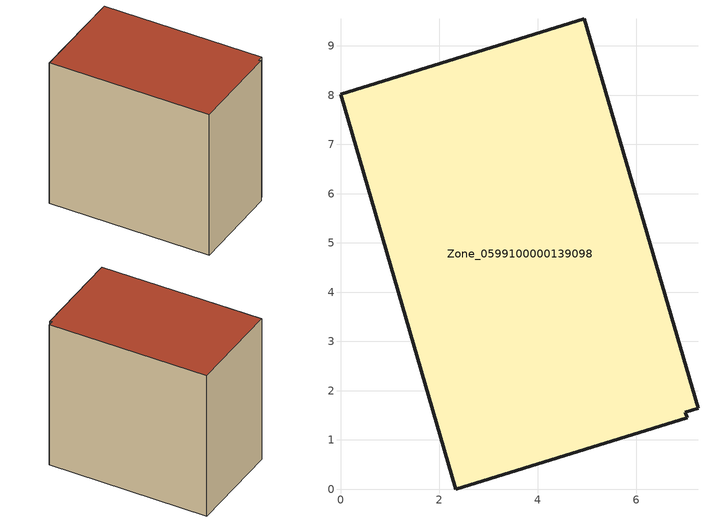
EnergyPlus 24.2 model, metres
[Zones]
Zone_0599100000139098
 floor ground (C_G): 7.26,1.64 7,1.56 7.04,1.45 2.34,0 0,8.02 4.95,9.55 z0
 wall outside (C_F): 7.26,1.64 4.95,9.55 0,8.02 2.34,0 7.04,1.45 7,1.56 7.26,1.64 z0:7.76
 roof outside (C_R): 7,1.56 7.26,1.64 4.95,9.55 0,8.02 2.34,0 7.04,1.45 z7.76
[BUILDING]
Pand.0599100000139098: North Axis=0; Terrain=City; Loads Convergence Tolerance Value=0.04; Temperature Convergence Tolerance Value=0.4; Solar Distribution=FullExterior; Maximum Number of Warmup Days=25; Minimum Number of Warmup Days=1
[Site:Location]
Rotterdam.The.Hague.AP_ZH_NLD Design_Conditions: Latitude=51.96; Longitude=4.45; Time Zone=1; Elevation=-4.5
[SITE:GROUNDTEMPERATURE:BUILDINGSURFACE]
18, 18, 18, 18, 18, 18, 18, 18, 18, 18, 18, 18
[MATERIAL] Thermal Absorptance=0.9; Solar Absorptance=0.7; Visible Absorptance=0.7
Name | Roughness | Thickness | Conductivity | Density | Specific Heat
G.TI.1946 | MediumSmooth | 0.15 | 1 | 540 | 1210
F.TI.1946 | Rough | 0.3 | 0.857143 | 1920 | 840
R.TI.1946 | MediumRough | 0.2 | 0.1 | 1500 | 1000
[CONSTRUCTION]
C_G: G.TI.1946
C_F: F.TI.1946
C_R: R.TI.1946
[ZONE]
Zone_0599100000139098: Type=1; Multiplier=1; Ceiling Height=Autocalculate; Volume=Autocalculate; Floor Area=autocalculate; Part of Total Floor Area=Yes
[ZONEINFILTRATION:DESIGNFLOWRATE]
Infil_Zone_0599100000139098: Zone or ZoneList or Space or SpaceList=Zone_0599100000139098; Schedule=AlwaysOn; Design Flow Rate Calculation Method=Flow/Area; Flow Rate per Floor Area=0.003; Constant Term Coefficient=1; Temperature Term Coefficient=0; Velocity Term Coefficient=0; Velocity Squared Term Coefficient=0
[HVACTEMPLATE:ZONE:IDEALLOADSAIRSYSTEM]
Zone_0599100000139098: Maximum Heating Supply Air Temperature=50; Minimum Cooling Supply Air Temperature=13; Maximum Heating Supply Air Humidity Ratio=0.0156; Minimum Cooling Supply Air Humidity Ratio=0.0077; Heating Limit=NoLimit; Cooling Limit=NoLimit; Dehumidification Control Type=ConstantSensibleHeatRatio; Cooling Sensible Heat Ratio=0.7; Dehumidification Setpoint=60; Humidification Control Type=None; Humidification Setpoint=30; Outdoor Air Method=None; Outdoor Air Flow Rate per Person=0.00944; Outdoor Air Flow Rate per Zone Floor Area=0; Outdoor Air Flow Rate per Zone=0; Demand Controlled Ventilation Type=None; Outdoor Air Economizer Type=NoEconomizer; Heat Recovery Type=None; Sensible Heat Recovery Effectiveness=0.7; Latent Heat Recovery Effectiveness=0.65
[ZONECONTROL:THERMOSTAT]
ThermostatControl_Zone_0599100000139098: Zone or ZoneList=Zone_0599100000139098; Control Type Schedule=DualSetpointControlType; Control 1=Thermostat_Zone_0599100000139098; Temperature Difference Between Cutout And Setpoint=0
[THERMOSTATSETPOINT:DUALSETPOINT]
Thermostat_Zone_0599100000139098: Heating Setpoint Temperature Schedule=HeatingSetpoint_Zone_0599100000139098; Cooling Setpoint Temperature Schedule=CoolingSetpoint_Zone_0599100000139098
[SCHEDULE:COMPACT]
HeatingSetpoint_Zone_0599100000139098: Through: 12/31, For: AllDays, Until: 24:00, 21
CoolingSetpoint_Zone_0599100000139098: Through: 12/31, For: AllDays, Until: 24:00, 24
DualSetpointControlType: Through: 12/31, For: AllDays, Until: 24:00, 4
AlwaysOn: Through: 12/31, For: AllDays, Until: 24:00, 1
